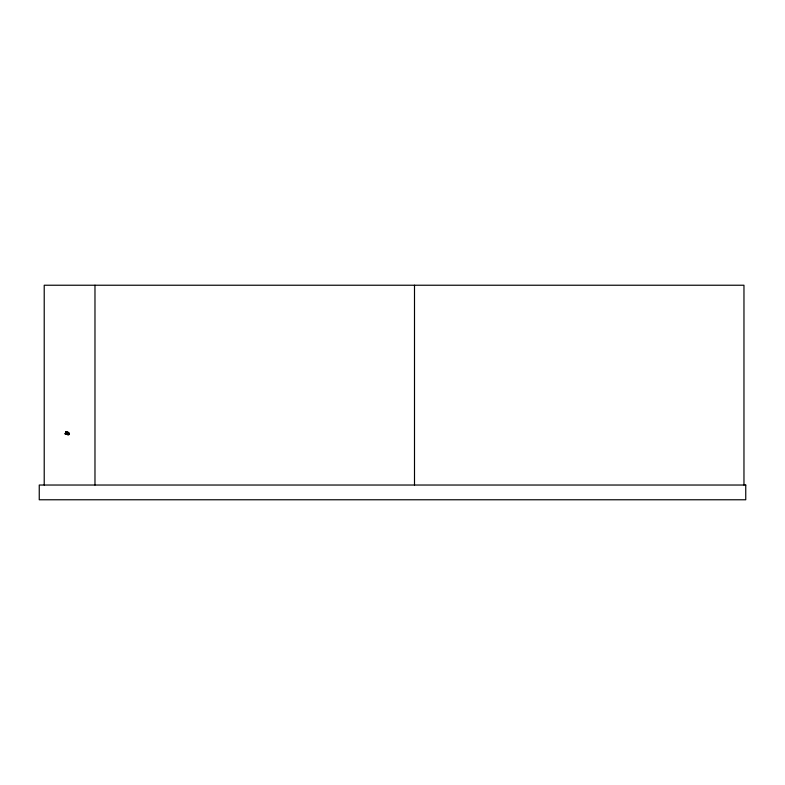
<?xml version="1.0" encoding="UTF-8"?>
<svg xmlns="http://www.w3.org/2000/svg" width="785" height="785" viewBox="0 0 785 785"><rect width="100%" height="100%" fill="white"/><g stroke="black" fill="none" stroke-linecap="round" stroke-linejoin="round"><path stroke-width="1.18" d="M65.145 433.811L66.146 431.554L68.658 432.506L68.187 434.772L65.145 433.811L68.187 434.772M65.675 433.811L66.146 431.554M68.658 432.506L67.922 433.899L68.864 434.615L69.453 433.958L68.03 433.369L68.57 434.419M67.922 433.899L68.236 433.261M68.54 433.958L69.139 433.291M68.403 433.369L69.423 433.487M68.03 433.369L68.766 433.487M68.423 433.634L69.453 433.958M65.616 431.554L68.128 432.506M68.285 433.899L69.227 434.419M68.079 434.017L68.864 434.615M743.964 485.032L743.964 285.23L44.215 285.23L44.215 485.032M414.5 285.23L414.5 485.032M94.975 285.23L94.975 485.032M745.75 485.032L39.25 485.032L39.25 499.77L745.75 499.77L745.75 485.032"/></g></svg>
